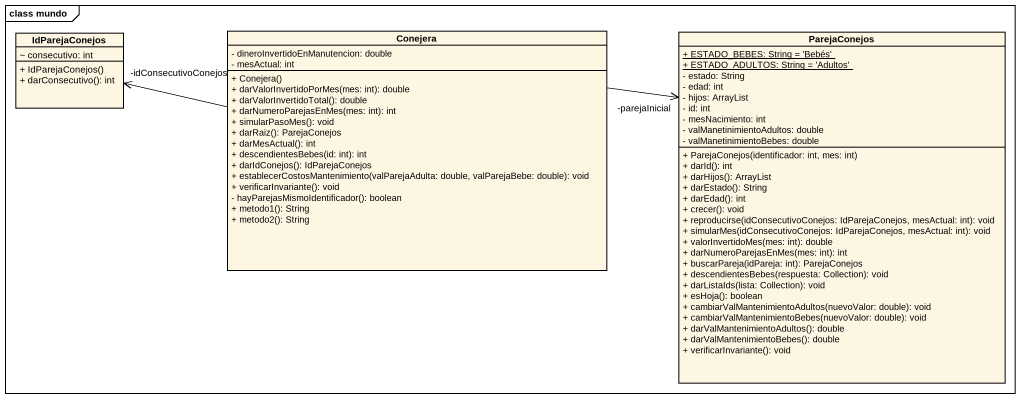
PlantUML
@startuml
mainframe class mundo
hide circle
hide empty members
skinparam classAttributeIconSize 0
class IdParejaConejos {
  ~ consecutivo: int
  + IdParejaConejos()
  + darConsecutivo(): int
}
class Conejera {
  - dineroInvertidoEnManutencion: double
  - mesActual: int
  + Conejera()
  + darValorInvertidoPorMes(mes: int): double
  + darValorInvertidoTotal(): double
  + darNumeroParejasEnMes(mes: int): int
  + simularPasoMes(): void
  + darRaiz(): ParejaConejos
  + darMesActual(): int
  + descendientesBebes(id: int): int
  + darIdConejos(): IdParejaConejos
  + establecerCostosMantenimiento(valParejaAdulta: double, valParejaBebe: double): void
  + verificarInvariante(): void
  - hayParejasMismoIdentificador(): boolean
  + metodo1(): String
  + metodo2(): String
}
class ParejaConejos {
  {static} + ESTADO_BEBES: String = 'Bebés'
  {static} + ESTADO_ADULTOS: String = 'Adultos'
  - estado: String
  - edad: int
  - hijos: ArrayList
  - id: int
  - mesNacimiento: int
  - valManetinimientoAdultos: double
  - valManetinimientoBebes: double
  + ParejaConejos(identificador: int, mes: int)
  + darId(): int
  + darHijos(): ArrayList
  + darEstado(): String
  + darEdad(): int
  + crecer(): void
  + reproducirse(idConsecutivoConejos: IdParejaConejos, mesActual: int): void
  + simularMes(idConsecutivoConejos: IdParejaConejos, mesActual: int): void
  + valorInvertidoMes(mes: int): double
  + darNumeroParejasEnMes(mes: int): int
  + buscarPareja(idPareja: int): ParejaConejos
  + descendientesBebes(respuesta: Collection): void
  + darListaIds(lista: Collection): void
  + esHoja(): boolean
  + cambiarValMantenimientoAdultos(nuevoValor: double): void
  + cambiarValMantenimientoBebes(nuevoValor: double): void
  + darValMantenimientoAdultos(): double
  + darValMantenimientoBebes(): double
  + verificarInvariante(): void
}
Conejera -left-> "-idConsecutivoConejos" IdParejaConejos
Conejera -right-> "-parejaInicial" ParejaConejos
@enduml
